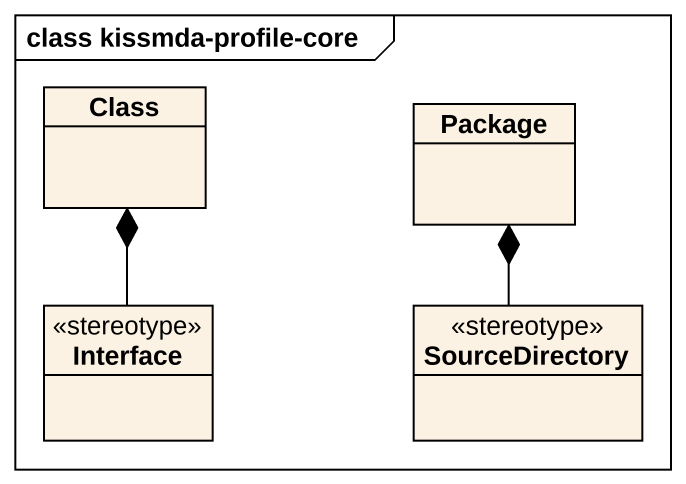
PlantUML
@startuml
mainframe class kissmda-profile-core
hide circle
hide empty members
class "Class" as Class_
class "Package" as Package_
class "Interface" as Interface_ <<stereotype>>
class SourceDirectory <<stereotype>>
Interface_ -up-* Class_
SourceDirectory -up-* Package_
@enduml
